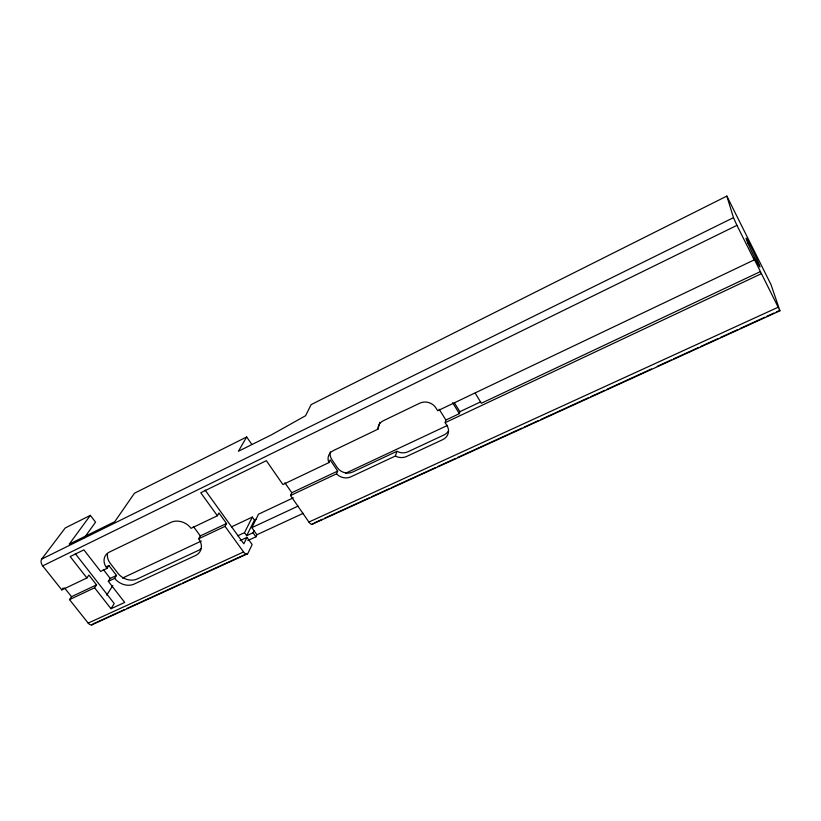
<?xml version="1.0" encoding="UTF-8"?>
<svg xmlns="http://www.w3.org/2000/svg" width="821" height="821" viewBox="0 0 821 821"><rect width="100%" height="100%" fill="white"/><g stroke="black" fill="none" stroke-linecap="round" stroke-linejoin="round"><path stroke-width="1.23" d="M84.378 537.693L95.554 522.156L90.361 515.372L65.208 527.985L41.697 559.08A5.183 3.325 63.1 0 0 42.702 565.874L61.811 589.919L86.903 577.963L70.165 556.576L83.896 549.865L100.634 571.416L106.956 568.399A14.614 11.371 29.5 0 1 109.388 552.081L170.922 522.372A14.942 11.976 28.3 0 1 191.036 528.324L217.391 515.762L200.755 492.744L266.343 460.684L282.896 484.544L328.985 462.572L328.585 461.771A11.484 9.883 22.3 0 1 333.213 450.667L377.927 429.188L378.194 426.828A11.73 10.304 19.4 0 1 383.386 420.721L419.695 403.203A11.894 10.57 16.5 0 1 435.91 407.883L437.716 410.746L754.212 259.898L753.514 257.743L779.95 310.79L771.001 284.589L726.842 196.086L311.118 404.62L305.576 415.724L271.433 434.843L238.408 451.273L246.659 436.967L251.801 444.377M379.887 422.261L377.927 429.188M328.985 462.572L330.145 459.873L337.677 471.08L336.559 473.82L337.174 474.517A11.453 9.831 21.7 0 0 350.762 476.878L395.373 456.024L397.826 457.051A11.668 10.191 18.1 0 0 406.518 456.497L442.714 439.656A11.833 10.447 15.2 0 0 446.942 425.494L445.177 422.651L445.875 420.013L459.391 413.64L459.873 411.69L454.506 403.029M395.373 456.024L396.933 451.293L399.365 452.309A11.576 10.139 18 0 0 407.996 451.755L443.945 434.976A11.74 10.396 15.2 0 0 448.184 431.374M313.078 523.47A5.542 2.453 65.6 0 1 308.912 522.053L290.501 495.515L291.794 492.733L337.677 471.08M247.88 540.526L255.906 536.821L256.911 534.738L303.216 513.341M246.68 535.692L254.459 520.073L252.334 517.076L244.494 532.655L246.68 535.692L253.001 532.767L254.017 530.694M217.391 515.762L218.94 512.961L226.555 523.521L225.046 526.353L243.56 551.979A5.408 2.689 65.8 0 0 247.973 553.2L252.16 544.559L247.008 537.396L243.827 543.8L205.086 490.045M256.911 534.738L251.842 527.646L258.533 514.162L293.323 497.824M86.903 577.963L88.863 575.069L96.529 584.88L94.6 587.795L110.989 608.73L124.71 602.429L108.331 581.33L114.653 578.353A14.552 11.299 28.9 0 0 134.008 584.131L195.47 555.55A14.881 11.905 27.6 0 0 198.703 538.761L200.303 535.908L226.555 523.521M110.989 608.73L114.222 603.538L75.286 553.621M106.73 595.071L112.795 585.578M114.653 578.353L116.52 575.439L108.865 565.515L106.761 566.521M108.331 581.33L110.219 578.415L116.52 575.439M106.956 568.399L108.865 565.515M124.546 609.551L93.112 623.898A5.08 3.192 66.4 0 1 88.186 623.108L69.518 599.617L71.519 596.682L96.529 584.88M61.811 589.919L63.166 587.98M90.361 515.372L69.241 544.159L114.766 521.663L134.449 493.247L246.659 436.967M41.697 559.08L733.471 217.657L726.842 196.086M42.702 565.874L736.93 225.354L754.212 259.898M459.873 411.69L480.624 401.89M760.431 271.577L481.363 403.265L475.215 393.208M69.518 599.617L94.6 587.795M198.703 538.761L225.046 526.353M290.501 495.515L336.559 473.82M445.177 422.651L761.159 273.793M122.452 578.087L201.309 541.049M231.46 526.887L252.334 517.076M345.518 473.307L447.568 425.37M396.933 451.293L352.609 472.065A11.371 9.78 21.7 0 1 337.257 467.58L331.848 459.534A11.402 9.831 22.4 0 1 330.319 451.858M254.459 520.073L256.532 519.098M251.842 527.646L298.177 506.064M237.751 535.785L244.494 532.655M240.06 540.608L247.008 537.396M88.186 623.108L243.56 551.979M308.912 522.053L777.939 307.331M126.875 608.484L180.435 584.029M182.765 582.972L246.813 553.723M314.248 522.936L322.417 519.211M324.747 518.143L369.091 497.895M371.42 496.828L388.928 488.844M391.258 487.777L435.602 467.529M437.932 466.461L455.439 458.467M457.769 457.41L521.951 428.1M524.28 427.043L538.289 420.65M540.618 419.582L588.462 397.733M590.802 396.666L604.8 390.273M607.13 389.216L651.474 368.968M657.313 366.299L671.311 359.906M673.641 358.849L698.148 347.652M700.487 346.595L717.985 338.601M720.325 337.534L737.822 329.539M740.162 328.472L764.659 317.286M766.999 316.218L773.998 313.027M776.327 311.959L778.667 310.892M91.757 624.894L247.511 553.806M312.093 524.332L779.95 310.79M64.613 587.98L71.519 596.682M103.323 569.517L110.219 578.415M193.366 526.446L200.303 535.908M253.001 532.767L255.906 536.821M284.908 482.789L291.794 492.733M439.132 409.238L445.875 420.013M452.658 402.783L459.391 413.64M736.93 225.354L733.471 217.657M200.96 548.726A14.778 11.853 27.7 0 1 198.261 550.501L137.148 579.01A14.46 11.258 29 0 1 117.916 573.274L110.281 563.37A14.521 11.33 29.6 0 1 107.489 554.083M748.044 243.498A16.03 0.749 64.4 0 0 759.702 266.804A16.03 0.749 64.4 0 0 751.215 247.172A16.03 0.749 64.4 0 0 748.044 243.498"/></g></svg>
